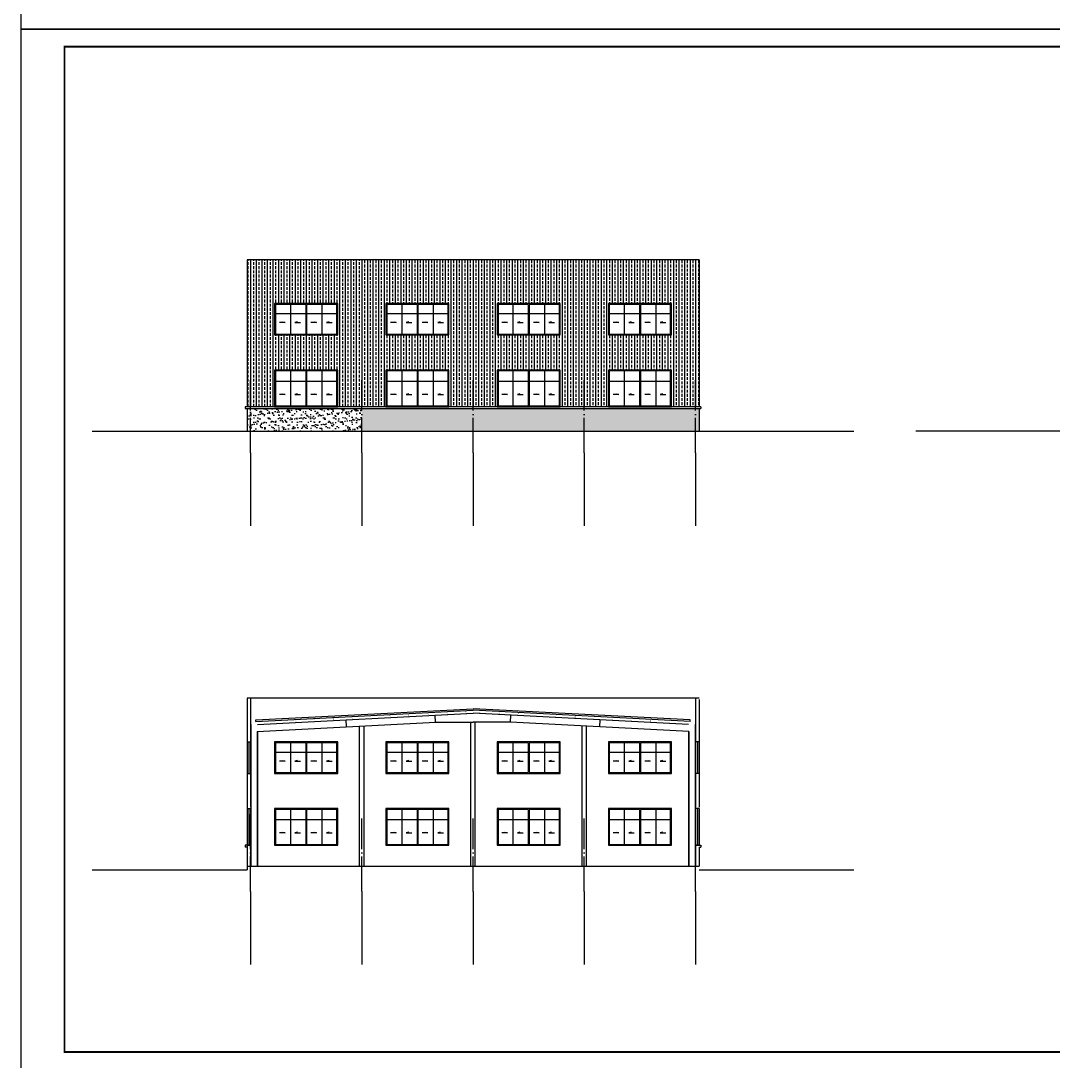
# Model space of a CAD drawing. Extents: x 39560 to 217760, y -140239 to 277665.
# Drawn here: x 39560 to 98485, y -97764 to -38365 of the extents above; entities that cross this region are included whole.
import ezdxf

# ---------------------------------------------------------------- set-up
doc = ezdxf.new("R2010")
doc.units = 0
doc.header["$LTSCALE"] = 1000
doc.header["$MEASUREMENT"] = 0
doc.linetypes.add('DOTE', pattern=[2.42, 2, -0.2, 0.02, -0.2])
for name, color, linetype in [('0-lm', 2, 'Continuous'), ('AXIS', 3, 'Continuous'), ('COLUMN', 9, 'Continuous'), ('DOTE', 8, 'DOTE'), ('PUB_HATCH', 8, 'Continuous'), ('PUB_TITLE', 4, 'Continuous'), ('WALL', 11, 'Continuous'), ('wd', 144, 'Continuous'), ('WINDOW', 4, 'Continuous'), ('WINDOW_TEXT', 7, 'Continuous'), ('图框(锁住)', 7, 'Continuous')]:
    doc.layers.add(name, color=color, linetype=linetype)
pattern_1 = [(37.5, (0, 0), (-12.5987, 385.3648), [0, -304, 0, -340, 0, -325]), (7.5, (0, 0), (353.9553, 564.4292), [0, -164, 0, -274, 0, -105]), (327.5, (-246, 0), (622.8284, 1.1318), [0, -100, 0, -360, 0, -470]), (317.5, (-246, 0), (601.2253, 175.535), [0, -50, 0, -236, 0, -270])]

# ---------------------------------------------------------------- blocks, each defined once
blk = doc.blocks.new('EQWEWQEQWEQ')
at = {"layer": 'PUB_HATCH'}
for points in [[(396, -1001), (541, -1039), (220, -1039)], [(1252, -1001), (1107, -1039), (1428, -1039)], [(2197, -1001), (2342, -1039), (2021, -1039)], [(3053, -1001), (2908, -1039), (3229, -1039)]]:
    blk.add_lwpolyline(points, dxfattribs=at)
at = {"layer": 'WINDOW'}
for p, q in [((850, 300), (850, -1700)), ((1725, 300), (1725, -1700)), ((1775, 300), (1775, -1700)), ((2650, 300), (2650, -1700)), ((1725, -300), (0, -300)), ((3500, -300), (1775, -300))]:
    blk.add_line(p, q, dxfattribs=at)
for points in [[(1725, 300), (0, 300), (0, -1700), (1725, -1700)], [(1775, -1700), (3500, -1700), (3500, 300), (1775, 300)]]:
    blk.add_lwpolyline(points, dxfattribs=at)
at = {"layer": 'WINDOW_TEXT'}
blk.add_lwpolyline([(-50, -1750), (3550, -1750), (3550, 350), (-50, 350)], close=True, dxfattribs=at)
blk = doc.blocks.new('EQWEQWEWQWE')
for points in [[(-3143, -418), (-5280, -418)], [(-3143, -418), (-3122, -19)], [(1949, -681), (1969, -282)]]:
    blk.add_lwpolyline(points)
at = {"layer": 'wd'}
blk.add_line((7120, -368), (7120, -287), dxfattribs=at)
at = {"layer": 'wd', "const_width": 5}
for points in [[(7440, 888), (7420, 888), (7420, 958), (7620, 958), (7620, 888), (7600, 888)], [(-4847, 209), (-4854, 71), (-4916, 74), (-4847, 209)], [(-4776, 228), (-4775, 247), (-4845, 250), (-4854, 71), (-4784, 67), (-4783, 88)], [(-3767, 154), (-3775, 15), (-3836, 18), (-3767, 154)], [(-3696, 172), (-3695, 191), (-3765, 195), (-3775, 15), (-3705, 11), (-3704, 33)], [(-2688, 98), (-2695, -41), (-2757, -38), (-2688, 98)], [(-2617, 117), (-2616, 135), (-2686, 139), (-2695, -41), (-2625, -44), (-2624, -23)], [(-1609, 42), (-1616, -97), (-1677, -93), (-1609, 42)], [(-1537, 61), (-1537, 80), (-1606, 83), (-1616, -97), (-1546, -100), (-1545, -79)], [(-458, 5), (-457, 24), (-527, 27), (-536, -152), (-466, -156), (-465, -135)], [(-529, -14), (-536, -152), (-598, -149), (-529, -14)], [(550, -69), (543, -208), (482, -205), (550, -69)], [(621, -50), (622, -32), (553, -28), (543, -208), (613, -212), (614, -190)], [(1630, -125), (1623, -264), (1561, -261), (1630, -125)], [(1701, -106), (1702, -88), (1632, -84), (1623, -264), (1693, -267), (1694, -246)], [(2709, -181), (2702, -319), (2641, -316), (2709, -181)], [(2780, -162), (2781, -143), (2711, -140), (2702, -320), (2772, -323), (2773, -302)], [(3789, -237), (3782, -375), (3720, -372), (3789, -237)], [(3860, -218), (3861, -199), (3791, -195), (3782, -375), (3852, -379), (3853, -357)], [(4868, -292), (4861, -431), (4800, -428), (4868, -292)], [(4939, -273), (4940, -255), (4870, -251), (4861, -431), (4931, -435), (4932, -413)], [(5948, -348), (5941, -487), (5879, -484), (5948, -348)], [(6019, -329), (6020, -311), (5950, -307), (5941, -487), (6011, -490), (6012, -469)], [(6950, -382), (6950, -362), (7020, -362), (7020, -542), (7420, -542), (7420, -392)]]:
    blk.add_lwpolyline(points, dxfattribs=at)
at = {"layer": 'wd'}
for points in [[(7120, -287), (-5280, 353)], [(7120, -368), (-5280, 273)]]:
    blk.add_lwpolyline(points, dxfattribs=at)
at = {"layer": '图框(锁住)', "color": 0}
for points in [[(7020, -542), (-5280, 93)], [(7040, -943), (-3143, -418)]]:
    blk.add_lwpolyline(points, dxfattribs=at)

msp = doc.modelspace()

# ---------------------------------------------------------------- hatches: boundary and pattern name
at = {"layer": 'PUB_HATCH'}
h = msp.add_hatch(dxfattribs=at)
h.set_pattern_fill('ANSI33', color=252, scale=100, angle=45, style=0)
h.set_pattern_definition([(90, (340349.06, -32693.35), (-317.5, 3e-14), []), (90, (340507.8, -32534.6), (-317.5, 3e-14), [158.75, -79.375])])
h.paths.add_polyline_path([(59023.679, -53349.985, -1.388099012), (59005.657, -53296.001), (59005.657, -52002.325), (55848.679, -52002.325), (55848.679, -54502.325), (57648.679, -54502.325), (57648.679, -56302.325), (55848.679, -56302.325), (55848.679, -58302.325), (57648.679, -58302.325), (57648.679, -60402.325), (59023.679, -60402.325)])
h.paths.add_polyline_path([(55848.679, -56302.325), (54048.679, -56302.325), (54048.679, -54502.325), (55848.679, -54502.325), (55848.679, -52002.325), (52473.679, -52002.325), (52473.679, -60402.325), (54048.679, -60402.325), (54048.679, -58302.325), (55848.679, -58302.325)])
h = msp.add_hatch(dxfattribs=at)
h.set_pattern_fill('ANSI33', color=252, scale=100, angle=45, style=0)
h.set_pattern_definition([(90, (-3187.27, -118800), (-317.5, 3e-14), []), (90, (-3028.52, -118641.25), (-317.5, 3e-14), [158.75, -79.375])])
h.paths.add_polyline_path([(78273.679, -52002.325), (74526.039, -52002.325), (74526.039, -54502.325), (76698.679, -54502.325), (76698.679, -56302.325), (74526.039, -56302.325), (74526.039, -58302.325), (76698.679, -58302.325), (76698.679, -60402.325), (78273.679, -60402.325)])
h.paths.add_polyline_path([(74526.039, -56302.325), (73098.679, -56302.325), (73098.679, -54502.325), (74526.039, -54502.325), (74526.039, -52002.325), (68573.561, -52002.325), (68573.561, -54502.325), (70348.679, -54502.325), (70348.679, -56302.325), (68573.561, -56302.325), (68573.561, -58302.325), (70348.679, -58302.325), (70348.679, -60402.325), (73098.679, -60402.325), (73098.679, -58302.325), (74526.039, -58302.325)])
h.paths.add_polyline_path([(68573.561, -56302.325), (66748.679, -56302.325), (66748.679, -54502.325), (68573.561, -54502.325), (68573.561, -52002.325), (62053.003, -52002.325), (62053.003, -54502.325), (63998.679, -54502.325), (63998.679, -56302.325), (62053.003, -56302.325), (62053.003, -58302.325), (63998.679, -58302.325), (63998.679, -60402.325), (66748.679, -60402.325), (66748.679, -58302.325), (68573.561, -58302.325)])
h.paths.add_polyline_path([(59023.679, -52002.325), (59023.679, -60402.325), (60398.679, -60402.325), (60398.679, -58302.325), (62053.003, -58302.325), (62053.003, -56302.325), (60398.679, -56302.325), (60398.679, -54502.325), (62053.003, -54502.325), (62053.003, -52002.325)])
h = msp.add_hatch(dxfattribs=at)
h.set_pattern_fill('砂灰土', color=253, scale=100, style=0)
h.set_pattern_definition(pattern_1)
h.paths.add_polyline_path([(52673.679, -60502.325), (52473.679, -60502.325), (52473.679, -61802.325), (52673.679, -61802.325)])
h = msp.add_hatch(dxfattribs=at)
h.set_pattern_fill('砂灰土', color=253, scale=100, style=0)
h.set_pattern_definition(pattern_1)
h.paths.add_polyline_path([(59023.679, -60502.325), (52673.679, -60502.325), (52673.679, -61802.325), (59023.679, -61802.325)])
h = msp.add_hatch(dxfattribs=at)
h.set_pattern_fill('砂灰土', color=253, scale=100, style=0)
h.set_pattern_definition([(37.5, (23548.5, 4463.2), (-12.5987, 385.3648), [0, -304, 0, -340, 0, -325]), (7.5, (23548.5, 4463.2), (353.9553, 564.4292), [0, -164, 0, -274, 0, -105]), (327.5, (23302.5, 4463.2), (622.8284, 1.1318), [0, -100, 0, -360, 0, -470]), (317.5, (23302.5, 4463.2), (601.2253, 175.535), [0, -50, 0, -236, 0, -270])])
h.paths.add_polyline_path([(59023.679, -60502.325), (59023.679, -61802.325), (78273.679, -61802.325), (78273.679, -60502.325)])

# ---------------------------------------------------------------- linework, layer by layer
at = {"layer": '0-lm'}
for p, q in [((78273.679, -52002.325), (52473.679, -52002.325)), ((78273.679, -77037.946), (52473.679, -77037.946))]:
    msp.add_line(p, q, dxfattribs=at)
at = {"layer": 'AXIS', "color": 0}
for p, q in [((52673.679, -63036.714), (52673.679, -67199.214)), ((59023.679, -63036.714), (59023.679, -67199.214)), ((65373.679, -63036.714), (65373.679, -67199.214)), ((71723.679, -63036.714), (71723.679, -67199.214)), ((78073.679, -63036.714), (78073.679, -67199.214)), ((52673.679, -88072.336), (52673.679, -92234.836)), ((59023.679, -88072.336), (59023.679, -92234.836)), ((65373.679, -88072.336), (65373.679, -92234.836)), ((71723.679, -88072.336), (71723.679, -92234.836)), ((78073.679, -88072.336), (78073.679, -92234.836))]:
    msp.add_line(p, q, dxfattribs=at)
at = {"layer": 'COLUMN', "color": 0}
for p, q in [((52693.679, -78537.946), (52693.679, -86637.946)), ((53053.679, -78937.946), (53053.679, -86637.946)), ((53073.679, -78937.946), (53073.679, -86637.946)), ((77673.679, -78937.946), (77673.679, -86637.946)), ((77693.679, -78938.979), (77693.679, -86637.946)), ((78053.679, -78537.946), (78053.679, -86637.946))]:
    msp.add_line(p, q, dxfattribs=at)
at = {"layer": 'DOTE'}
for p, q in [((52673.679, -63036.714), (52673.679, -58873.349)), ((59023.679, -63036.714), (59023.679, -58873.349)), ((65373.679, -63036.714), (65373.679, -58873.349)), ((71723.679, -63036.714), (71723.679, -58873.349)), ((78073.679, -63036.714), (78073.679, -58873.349)), ((52673.679, -88072.336), (52673.679, -83608.97)), ((78073.679, -88072.336), (78073.679, -83608.97)), ((59023.679, -88072.336), (59023.679, -83908.97)), ((65373.679, -88072.336), (65373.679, -83908.97)), ((71723.679, -88072.336), (71723.679, -83908.97))]:
    msp.add_line(p, q, dxfattribs=at)
at = {"layer": 'PUB_HATCH'}
for points in [[(54494.399, -55552.974), (54639.288, -55591.796), (54318.434, -55591.796)], [(55350.479, -55552.974), (55205.59, -55591.796), (55526.444, -55591.796)], [(56295.725, -55552.974), (56440.614, -55591.796), (56119.76, -55591.796)], [(57151.805, -55552.974), (57006.917, -55591.796), (57327.77, -55591.796)], [(60844.399, -55552.974), (60989.288, -55591.796), (60668.434, -55591.796)], [(61700.479, -55552.974), (61555.59, -55591.796), (61876.444, -55591.796)], [(62645.725, -55552.974), (62790.614, -55591.796), (62469.76, -55591.796)], [(63501.805, -55552.974), (63356.917, -55591.796), (63677.77, -55591.796)], [(67194.399, -55552.974), (67339.288, -55591.796), (67018.434, -55591.796)], [(68050.479, -55552.974), (67905.59, -55591.796), (68226.444, -55591.796)], [(68995.725, -55552.974), (69140.614, -55591.796), (68819.76, -55591.796)], [(69851.805, -55552.974), (69706.917, -55591.796), (70027.77, -55591.796)], [(73544.399, -55552.974), (73689.288, -55591.796), (73368.434, -55591.796)], [(74400.479, -55552.974), (74255.59, -55591.796), (74576.444, -55591.796)], [(75345.725, -55552.974), (75490.614, -55591.796), (75169.76, -55591.796)], [(76201.805, -55552.974), (76056.917, -55591.796), (76377.77, -55591.796)], [(54494.399, -80588.595), (54639.288, -80627.418), (54318.434, -80627.418)], [(55350.479, -80588.595), (55205.59, -80627.418), (55526.444, -80627.418)], [(56295.725, -80588.595), (56440.614, -80627.418), (56119.76, -80627.418)], [(57151.805, -80588.595), (57006.917, -80627.418), (57327.77, -80627.418)], [(60844.399, -80588.595), (60989.288, -80627.418), (60668.434, -80627.418)], [(61700.479, -80588.595), (61555.59, -80627.418), (61876.444, -80627.418)], [(62645.725, -80588.595), (62790.614, -80627.418), (62469.76, -80627.418)], [(63501.805, -80588.595), (63356.917, -80627.418), (63677.77, -80627.418)], [(67194.399, -80588.595), (67339.288, -80627.418), (67018.434, -80627.418)], [(68050.479, -80588.595), (67905.59, -80627.418), (68226.444, -80627.418)], [(68995.725, -80588.595), (69140.614, -80627.418), (68819.76, -80627.418)], [(69851.805, -80588.595), (69706.917, -80627.418), (70027.77, -80627.418)], [(73544.399, -80588.595), (73689.288, -80627.418), (73368.434, -80627.418)], [(74400.479, -80588.595), (74255.59, -80627.418), (74576.444, -80627.418)], [(75345.725, -80588.595), (75490.614, -80627.418), (75169.76, -80627.418)], [(76201.805, -80588.595), (76056.917, -80627.418), (76377.77, -80627.418)]]:
    msp.add_lwpolyline(points, dxfattribs=at)
at = {"layer": 'PUB_TITLE', "color": 0}
for points in [[(39559.763, -38839.081), (144659.763, -38839.081), (144659.763, 20560.919), (39559.763, 20560.919)], [(39559.763, -98239.081), (144659.763, -98239.081), (144659.763, -38839.081), (39559.763, -38839.081)]]:
    msp.add_lwpolyline(points, close=True, dxfattribs=at)
at = {"layer": 'PUB_TITLE', "color": 0, "const_width": 100}
msp.add_lwpolyline([(42059.763, -97239.081), (143659.763, -97239.081), (143659.763, -39839.081), (42059.763, -39839.081)], close=True, dxfattribs=at)
at = {"layer": 'WALL'}
for p, q in [((52473.679, -77107.946), (52473.679, -80937.946)), ((52673.679, -77037.946), (52673.679, -83267.946)), ((78073.679, -77037.946), (78073.679, -83267.946)), ((78273.679, -77107.946), (78273.679, -80937.946)), ((52473.679, -79537.946), (52673.679, -79537.946)), ((78273.679, -79537.946), (78073.679, -79537.946)), ((52473.679, -80537.946), (52473.679, -83267.946)), ((78273.679, -80537.946), (78273.679, -83267.946)), ((52473.679, -81337.946), (52673.679, -81337.946)), ((78273.679, -81337.946), (78073.679, -81337.946)), ((52473.679, -83337.946), (52673.679, -83337.946)), ((52473.679, -83337.946), (52673.679, -83337.946)), ((52673.679, -83337.946), (52673.679, -86637.946)), ((78073.679, -83337.946), (78073.679, -86637.946)), ((78273.679, -83337.946), (78073.679, -83337.946)), ((78273.679, -83337.946), (78073.679, -83337.946)), ((52373.679, -85437.946), (52373.679, -85537.946)), ((52673.679, -85437.946), (52373.679, -85437.946)), ((52473.679, -85437.946), (52673.679, -85437.946)), ((78073.679, -85437.946), (78373.679, -85437.946)), ((78273.679, -85437.946), (78073.679, -85437.946)), ((78373.679, -85437.946), (78373.679, -85537.946)), ((52473.679, -85537.946), (52373.679, -85537.946)), ((52473.679, -85537.946), (52473.679, -86637.946)), ((78273.679, -85537.946), (78273.679, -86637.946)), ((78273.679, -85537.946), (78373.679, -85537.946))]:
    msp.add_line(p, q, dxfattribs=at)
at = {"layer": 'wd', "const_width": 5}
for points in [[(52653.679, -77107.946), (52673.679, -77107.946), (52673.679, -77037.946), (52473.681, -77037.946), (52473.681, -77107.946), (52493.681, -77107.946)], [(52493.681, -78387.946), (52473.681, -78387.946), (52473.681, -78317.946), (52673.679, -78317.946), (52673.679, -78387.946), (52653.679, -78387.946)], [(53143.679, -78377.946), (53143.679, -78357.946), (53073.679, -78357.946), (53073.679, -78537.946), (52673.679, -78537.946), (52673.679, -78387.946)], [(78253.676, -78387.946), (78273.676, -78387.946), (78273.676, -78317.946), (78073.679, -78317.946), (78073.679, -78387.946), (78093.679, -78387.946)], [(52653.679, -79467.946), (52673.679, -79467.946), (52673.679, -79537.946), (52473.681, -79537.946), (52473.681, -79467.946), (52493.681, -79467.946)], [(78093.679, -79467.946), (78073.679, -79467.946), (78073.679, -79537.946), (78273.676, -79537.946), (78273.676, -79467.946), (78253.676, -79467.946)], [(52653.679, -81407.946), (52673.679, -81407.946), (52673.679, -81337.946), (52473.681, -81337.946), (52473.681, -81407.946), (52493.681, -81407.946)], [(78093.679, -81407.946), (78073.679, -81407.946), (78073.679, -81337.946), (78273.676, -81337.946), (78273.676, -81407.946), (78253.676, -81407.946)], [(52653.679, -83267.946), (52673.679, -83267.946), (52673.679, -83337.946), (52473.681, -83337.946), (52473.681, -83267.946), (52493.681, -83267.946)], [(78093.679, -83267.946), (78073.679, -83267.946), (78073.679, -83337.946), (78273.676, -83337.946), (78273.676, -83267.946), (78253.676, -83267.946)]]:
    msp.add_lwpolyline(points, dxfattribs=at)
at = {"layer": 'WINDOW'}
for p, q in [((54948.679, -54552.325), (54948.679, -56252.325)), ((55823.679, -54552.325), (55823.679, -56252.325)), ((55873.679, -54552.325), (55873.679, -56252.325)), ((56748.679, -54552.325), (56748.679, -56252.325)), ((61298.679, -54552.325), (61298.679, -56252.325)), ((62173.679, -54552.325), (62173.679, -56252.325)), ((62223.679, -54552.325), (62223.679, -56252.325)), ((63098.679, -54552.325), (63098.679, -56252.325)), ((67648.679, -54552.325), (67648.679, -56252.325)), ((68523.679, -54552.325), (68523.679, -56252.325)), ((68573.679, -54552.325), (68573.679, -56252.325)), ((69448.679, -54552.325), (69448.679, -56252.325)), ((73998.679, -54552.325), (73998.679, -56252.325)), ((74873.679, -54552.325), (74873.679, -56252.325)), ((74923.679, -54552.325), (74923.679, -56252.325)), ((75798.679, -54552.325), (75798.679, -56252.325)), ((55823.679, -55102.325), (54098.679, -55102.325)), ((57598.679, -55102.325), (55873.679, -55102.325)), ((62173.679, -55102.325), (60448.679, -55102.325)), ((63948.679, -55102.325), (62223.679, -55102.325)), ((68523.679, -55102.325), (66798.679, -55102.325)), ((70298.679, -55102.325), (68573.679, -55102.325)), ((74873.679, -55102.325), (73148.679, -55102.325)), ((76648.679, -55102.325), (74923.679, -55102.325)), ((52473.679, -79537.946), (52473.679, -81337.946)), ((52573.679, -79537.946), (52573.679, -81337.946)), ((52673.679, -79537.946), (52673.679, -81337.946)), ((54948.679, -79587.946), (54948.679, -81287.946)), ((55823.679, -79587.946), (55823.679, -81287.946)), ((55873.679, -79587.946), (55873.679, -81287.946)), ((56748.679, -79587.946), (56748.679, -81287.946)), ((61298.679, -79587.946), (61298.679, -81287.946)), ((62173.679, -79587.946), (62173.679, -81287.946)), ((62223.679, -79587.946), (62223.679, -81287.946)), ((63098.679, -79587.946), (63098.679, -81287.946)), ((67648.679, -79587.946), (67648.679, -81287.946)), ((68523.679, -79587.946), (68523.679, -81287.946)), ((68573.679, -79587.946), (68573.679, -81287.946)), ((69448.679, -79587.946), (69448.679, -81287.946)), ((73998.679, -79587.946), (73998.679, -81287.946)), ((74873.679, -79587.946), (74873.679, -81287.946)), ((74923.679, -79587.946), (74923.679, -81287.946)), ((75798.679, -79587.946), (75798.679, -81287.946)), ((78073.679, -79537.946), (78073.679, -81337.946)), ((78173.679, -79537.946), (78173.679, -81337.946)), ((78273.679, -79537.946), (78273.679, -81337.946)), ((55823.679, -80137.946), (54098.679, -80137.946)), ((57598.679, -80137.946), (55873.679, -80137.946)), ((62173.679, -80137.946), (60448.679, -80137.946)), ((63948.679, -80137.946), (62223.679, -80137.946)), ((68523.679, -80137.946), (66798.679, -80137.946)), ((70298.679, -80137.946), (68573.679, -80137.946)), ((74873.679, -80137.946), (73148.679, -80137.946)), ((76648.679, -80137.946), (74923.679, -80137.946)), ((52473.679, -83337.946), (52473.679, -85437.946)), ((52573.679, -83337.946), (52573.679, -85437.946)), ((52673.679, -83337.946), (52673.679, -85437.946)), ((78073.679, -83337.946), (78073.679, -85437.946)), ((78173.679, -83337.946), (78173.679, -85437.946)), ((78273.679, -83337.946), (78273.679, -85437.946))]:
    msp.add_line(p, q, dxfattribs=at)
for points in [[(55823.679, -54552.325), (54098.679, -54552.325), (54098.679, -56252.325), (55823.679, -56252.325)], [(55873.679, -56252.325), (57598.679, -56252.325), (57598.679, -54552.325), (55873.679, -54552.325)], [(62173.679, -54552.325), (60448.679, -54552.325), (60448.679, -56252.325), (62173.679, -56252.325)], [(62223.679, -56252.325), (63948.679, -56252.325), (63948.679, -54552.325), (62223.679, -54552.325)], [(68523.679, -54552.325), (66798.679, -54552.325), (66798.679, -56252.325), (68523.679, -56252.325)], [(68573.679, -56252.325), (70298.679, -56252.325), (70298.679, -54552.325), (68573.679, -54552.325)], [(74873.679, -54552.325), (73148.679, -54552.325), (73148.679, -56252.325), (74873.679, -56252.325)], [(74923.679, -56252.325), (76648.679, -56252.325), (76648.679, -54552.325), (74923.679, -54552.325)], [(55823.679, -79587.946), (54098.679, -79587.946), (54098.679, -81287.946), (55823.679, -81287.946)], [(55873.679, -81287.946), (57598.679, -81287.946), (57598.679, -79587.946), (55873.679, -79587.946)], [(62173.679, -79587.946), (60448.679, -79587.946), (60448.679, -81287.946), (62173.679, -81287.946)], [(62223.679, -81287.946), (63948.679, -81287.946), (63948.679, -79587.946), (62223.679, -79587.946)], [(68523.679, -79587.946), (66798.679, -79587.946), (66798.679, -81287.946), (68523.679, -81287.946)], [(68573.679, -81287.946), (70298.679, -81287.946), (70298.679, -79587.946), (68573.679, -79587.946)], [(74873.679, -79587.946), (73148.679, -79587.946), (73148.679, -81287.946), (74873.679, -81287.946)], [(74923.679, -81287.946), (76648.679, -81287.946), (76648.679, -79587.946), (74923.679, -79587.946)]]:
    msp.add_lwpolyline(points, dxfattribs=at)
at = {"layer": 'WINDOW_TEXT'}
for points in [[(54048.679, -56302.325), (57648.679, -56302.325), (57648.679, -54502.325), (54048.679, -54502.325)], [(60398.679, -56302.325), (63998.679, -56302.325), (63998.679, -54502.325), (60398.679, -54502.325)], [(66748.679, -56302.325), (70348.679, -56302.325), (70348.679, -54502.325), (66748.679, -54502.325)], [(73098.679, -56302.325), (76698.679, -56302.325), (76698.679, -54502.325), (73098.679, -54502.325)], [(54048.679, -81337.946), (57648.679, -81337.946), (57648.679, -79537.946), (54048.679, -79537.946)], [(60398.679, -81337.946), (63998.679, -81337.946), (63998.679, -79537.946), (60398.679, -79537.946)], [(66748.679, -81337.946), (70348.679, -81337.946), (70348.679, -79537.946), (66748.679, -79537.946)], [(73098.679, -81337.946), (76698.679, -81337.946), (76698.679, -79537.946), (73098.679, -79537.946)]]:
    msp.add_lwpolyline(points, close=True, dxfattribs=at)
at = {"layer": '图框(锁住)', "color": 0}
for p, q in [((52473.679, -52002.325), (52473.679, -60402.325)), ((78273.679, -52002.325), (78273.679, -60402.325)), ((52473.679, -60502.325), (52473.679, -61802.325)), ((78273.679, -60502.325), (78273.679, -61802.325)), ((43635.835, -61802.325), (87111.522, -61802.325)), ((134117.083, -61802.325), (90641.395, -61802.325)), ((52473.679, -77037.946), (52473.679, -86837.946)), ((58898.679, -86637.946), (58898.679, -78637.225)), ((59148.679, -86637.946), (59148.679, -78624.318)), ((65248.679, -86637.946), (65248.679, -78413.269)), ((65498.679, -86637.946), (65498.679, -78413.269)), ((71598.679, -86637.946), (71598.679, -78624.318)), ((71848.679, -86637.946), (71848.679, -78637.225)), ((43635.835, -86837.946), (52473.679, -86837.946)), ((78273.679, -86837.946), (87111.522, -86837.946))]:
    msp.add_line(p, q, dxfattribs=at)
for points in [[(78373.679, -60402.325), (52373.679, -60402.325)], [(52373.679, -60402.325), (52373.679, -60502.325)], [(52373.679, -60502.325), (78373.679, -60502.325)], [(78373.679, -60402.325), (78373.679, -60502.325)], [(52473.679, -86637.946), (78273.679, -86637.946)]]:
    msp.add_lwpolyline(points, dxfattribs=at)

# ---------------------------------------------------------------- block references
at = {"xscale": -1}
msp.add_blockref('EQWEQWEWQWE', (60093.814, -77995.525), dxfattribs=at)
msp.add_blockref('EQWEQWEWQWE', (70653.543, -77995.525))
at = {"layer": '图框(锁住)', "color": 0}
for p in [(54098.679, -58652.325), (60448.679, -58652.325), (66798.679, -58652.325), (73148.679, -58652.325), (54098.679, -83687.946), (60448.679, -83687.946), (66798.679, -83687.946), (73148.679, -83687.946)]:
    msp.add_blockref('EQWEWQEQWEQ', p, dxfattribs=at)

doc.saveas('drawing.dxf')
